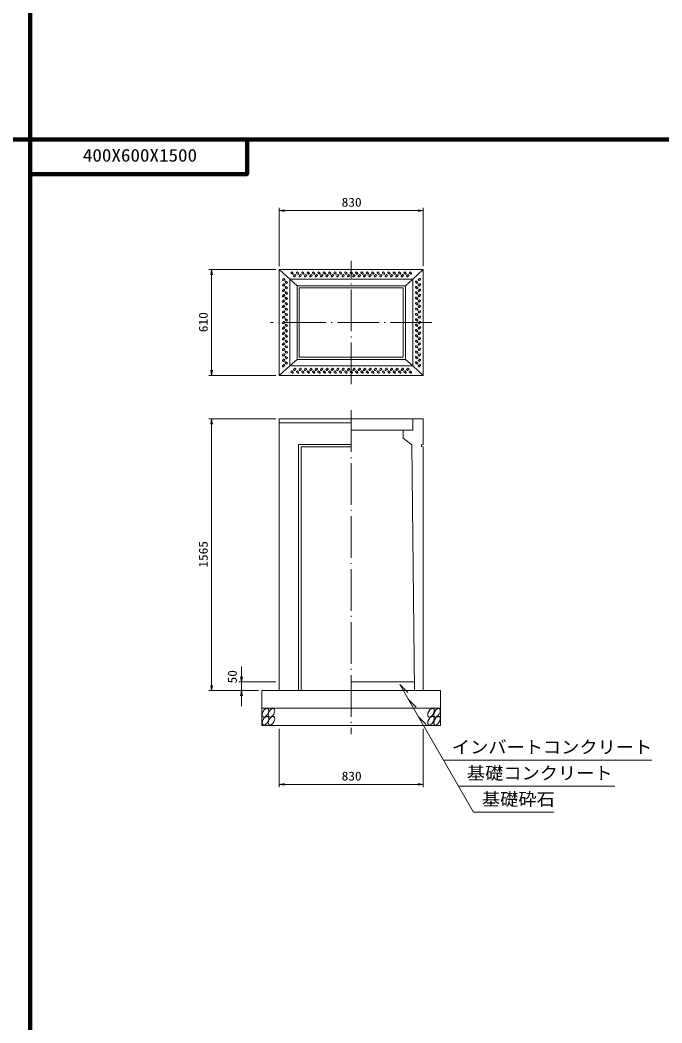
# Model space of a CAD drawing. Units: millimetres, scale not verified. Extents: x -8410 to 41710, y -74801 to 5940.
# Drawn here: x 23151 to 26851, y -32029 to -26252 of the extents above; entities that cross this region are included whole.
import ezdxf
from ezdxf.enums import TextEntityAlignment as Align

# ---------------------------------------------------------------- set-up
doc = ezdxf.new("R2010")
doc.units = ezdxf.units.MM
doc.header["$LTSCALE"] = 20
doc.linetypes.add('LONG_DASHED_DOTTED', pattern=[15.25, 12, -1.5, 0.25, -1.5])
for name, color, linetype, lineweight in [('0-0_グループ[0](0)-D-BMK(0)', 2, 'LONG_DASHED_DOTTED', 13), ('0-1_グループ[0](0)-D-STR(1)', 1, 'Continuous', 13), ('0-2_グループ[0](0)-D-STR-DIM(2)', 7, 'Continuous', 13), ('0-3_グループ[0](0)-D-STR-HTXT(3)', 7, 'Continuous', 13), ('0-5_グループ[0](0)-D-TTL(5)', 2, 'Continuous', 140)]:
    doc.layers.add(name, color=color, linetype=linetype, lineweight=lineweight)
doc.layers.add('0-4_グループ[0](0)-D-STR-TXT(4)', color=7, linetype='Continuous')
doc.layers.add('0-6_グループ[0](0)-D-TTL-TXT(6)', color=7, linetype='Continuous')
doc.styles.add('ＭＳ ゴシック', font='')
doc.styles.get('ＭＳ ゴシック').set_extended_font_data('MS Gothic')

msp = doc.modelspace()

# ---------------------------------------------------------------- linework, layer by layer
at = {"layer": '0-0_グループ[0](0)-D-BMK(0)'}
for p, q in [((25060, -28350), (25060, -27640)), ((25525, -27995), (24595, -27995)), ((25060, -28500), (25060, -30365))]:
    msp.add_line(p, q, dxfattribs=at)
at = {"layer": '0-1_グループ[0](0)-D-STR(1)'}
for p, q in [((24645, -27690), (25475, -27690)), ((24645, -28300), (24645, -27690)), ((25475, -27690), (25475, -28300)), ((24705, -27745), (25415, -27745)), ((24705, -28245), (24705, -27745)), ((24748, -27783), (25372, -27783)), ((24748, -28207), (24748, -27783)), ((25372, -27783), (25372, -28207)), ((25415, -27745), (25415, -28245)), ((24760, -27795), (25360, -27795)), ((24760, -28195), (24760, -27795)), ((25360, -27795), (25360, -28195)), ((25415, -28245), (24705, -28245)), ((25372, -28207), (24748, -28207)), ((25360, -28195), (24760, -28195)), ((25475, -28300), (24645, -28300)), ((25475, -28550), (24645, -28550)), ((24645, -30115), (24645, -28550)), ((25060, -28572), (24645, -28572)), ((25415, -28550), (25415, -28615)), ((25475, -28550), (25475, -28696.5)), ((25415, -28615), (25060, -28615)), ((25360, -28615), (25360, -28660)), ((24756.5, -28696.5), (24756.5, -30115)), ((25060, -28696.5), (24756.5, -28696.5)), ((25360, -28660), (25410, -28700)), ((25410, -28700), (25425, -30115)), ((25465, -28700), (25475, -28696.5)), ((24771.5, -28711.5), (24771.5, -30115)), ((25060, -28711.5), (24771.5, -28711.5)), ((25475, -28711.5), (25475, -30115)), ((25424.47, -30065), (25060, -30065)), ((25575, -30115), (24545, -30115)), ((24545, -30115), (24545, -30315)), ((25575, -30115), (25575, -30315)), ((25575, -30215), (24545, -30215)), ((25575, -30315), (24545, -30315))]:
    msp.add_line(p, q, dxfattribs=at)
for points in [[(24645, -27690), (24705, -27745), (24748, -27783)], [(25372, -27783), (25415, -27745), (25475, -27690)], [(24645, -28300), (24705, -28245), (24748, -28207)], [(25372, -28207), (25415, -28245), (25475, -28300)], [(25475, -28711.5), (25465, -28708), (25465, -28700)]]:
    msp.add_lwpolyline(points, dxfattribs=at)
for centre, major_axis, ratio in [((24719, -27709.75), (-6.01, 6.01), 0.529412), ((24734.5, -27725.25), (6.01, 6.01), 0.529412), ((24750, -27709.75), (-6.01, 6.01), 0.529412), ((24765.5, -27725.25), (6.01, 6.01), 0.529412), ((24781, -27709.75), (-6.01, 6.01), 0.529412), ((24796.5, -27725.25), (6.01, 6.01), 0.529412), ((24812, -27709.75), (-6.01, 6.01), 0.529412), ((24827.5, -27725.25), (6.01, 6.01), 0.529412), ((24843, -27709.75), (-6.01, 6.01), 0.529412), ((24858.5, -27725.25), (6.01, 6.01), 0.529412), ((24874, -27709.75), (-6.01, 6.01), 0.529412), ((24889.5, -27725.25), (6.01, 6.01), 0.529412), ((24905, -27709.75), (-6.01, 6.01), 0.529412), ((24920.5, -27725.25), (6.01, 6.01), 0.529412), ((24936, -27709.75), (-6.01, 6.01), 0.529412), ((24951.5, -27725.25), (6.01, 6.01), 0.529412), ((24967, -27709.75), (-6.01, 6.01), 0.529412), ((24982.5, -27725.25), (6.01, 6.01), 0.529412), ((24998, -27709.75), (-6.01, 6.01), 0.529412), ((25013.5, -27725.25), (6.01, 6.01), 0.529412), ((25029, -27709.75), (-6.01, 6.01), 0.529412), ((25044.5, -27725.25), (6.01, 6.01), 0.529412), ((25060, -27709.75), (-6.01, 6.01), 0.529412), ((25075.5, -27725.25), (6.01, 6.01), 0.529412), ((25091, -27709.75), (-6.01, 6.01), 0.529412), ((25106.5, -27725.25), (6.01, 6.01), 0.529412), ((25122, -27709.75), (-6.01, 6.01), 0.529412), ((25137.5, -27725.25), (6.01, 6.01), 0.529412), ((25153, -27709.75), (-6.01, 6.01), 0.529412), ((25168.5, -27725.25), (6.01, 6.01), 0.529412), ((25184, -27709.75), (-6.01, 6.01), 0.529412), ((25199.5, -27725.25), (6.01, 6.01), 0.529412), ((25215, -27709.75), (-6.01, 6.01), 0.529412), ((25230.5, -27725.25), (6.01, 6.01), 0.529412), ((25246, -27709.75), (-6.01, 6.01), 0.529412), ((25261.5, -27725.25), (6.01, 6.01), 0.529412), ((25277, -27709.75), (-6.01, 6.01), 0.529412), ((25292.5, -27725.25), (6.01, 6.01), 0.529412), ((25308, -27709.75), (-6.01, 6.01), 0.529412), ((25323.5, -27725.25), (6.01, 6.01), 0.529412), ((25339, -27709.75), (-6.01, 6.01), 0.529412), ((25354.5, -27725.25), (6.01, 6.01), 0.529412), ((25370, -27709.75), (-6.01, 6.01), 0.529412), ((25385.5, -27725.25), (6.01, 6.01), 0.529412), ((25401, -27709.75), (-6.01, 6.01), 0.529412), ((24669.75, -27747), (-6.01, -6.01), 0.529412), ((24669.75, -27778), (-6.01, -6.01), 0.529412), ((24685.25, -27762.5), (-6.01, 6.01), 0.529412), ((25437.25, -27762.5), (6.01, -6.01), 0.529412), ((25452.75, -27747), (6.01, 6.01), 0.529412), ((25452.75, -27778), (6.01, 6.01), 0.529412), ((24669.75, -27809), (-6.01, -6.01), 0.529412), ((24669.75, -27840), (-6.01, -6.01), 0.529412), ((24685.25, -27793.5), (-6.01, 6.01), 0.529412), ((24685.25, -27824.5), (-6.01, 6.01), 0.529412), ((25437.25, -27793.5), (6.01, -6.01), 0.529412), ((25437.25, -27824.5), (6.01, -6.01), 0.529412), ((25452.75, -27809), (6.01, 6.01), 0.529412), ((25452.75, -27840), (6.01, 6.01), 0.529412), ((24669.75, -27871), (-6.01, -6.01), 0.529412), ((24669.75, -27902), (-6.01, -6.01), 0.529412), ((24685.25, -27855.5), (-6.01, 6.01), 0.529412), ((24685.25, -27886.5), (-6.01, 6.01), 0.529412), ((25437.25, -27855.5), (6.01, -6.01), 0.529412), ((25437.25, -27886.5), (6.01, -6.01), 0.529412), ((25452.75, -27871), (6.01, 6.01), 0.529412), ((25452.75, -27902), (6.01, 6.01), 0.529412), ((24669.75, -27933), (-6.01, -6.01), 0.529412), ((24669.75, -27964), (-6.01, -6.01), 0.529412), ((24685.25, -27917.5), (-6.01, 6.01), 0.529412), ((24685.25, -27948.5), (-6.01, 6.01), 0.529412), ((25437.25, -27917.5), (6.01, -6.01), 0.529412), ((25437.25, -27948.5), (6.01, -6.01), 0.529412), ((25452.75, -27933), (6.01, 6.01), 0.529412), ((25452.75, -27964), (6.01, 6.01), 0.529412), ((24669.75, -27995), (-6.01, -6.01), 0.529412), ((24685.25, -27979.5), (-6.01, 6.01), 0.529412), ((24685.25, -28010.5), (-6.01, 6.01), 0.529412), ((25437.25, -27979.5), (6.01, -6.01), 0.529412), ((25437.25, -28010.5), (6.01, -6.01), 0.529412), ((25452.75, -27995), (6.01, 6.01), 0.529412), ((24669.75, -28026), (-6.01, -6.01), 0.529412), ((24669.75, -28057), (-6.01, -6.01), 0.529412), ((24685.25, -28041.5), (-6.01, 6.01), 0.529412), ((24685.25, -28072.5), (-6.01, 6.01), 0.529412), ((25437.25, -28041.5), (6.01, -6.01), 0.529412), ((25437.25, -28072.5), (6.01, -6.01), 0.529412), ((25452.75, -28026), (6.01, 6.01), 0.529412), ((25452.75, -28057), (6.01, 6.01), 0.529412), ((24669.75, -28088), (-6.01, -6.01), 0.529412), ((24669.75, -28119), (-6.01, -6.01), 0.529412), ((24685.25, -28103.5), (-6.01, 6.01), 0.529412), ((24685.25, -28134.5), (-6.01, 6.01), 0.529412), ((25437.25, -28103.5), (6.01, -6.01), 0.529412), ((25437.25, -28134.5), (6.01, -6.01), 0.529412), ((25452.75, -28088), (6.01, 6.01), 0.529412), ((25452.75, -28119), (6.01, 6.01), 0.529412), ((24669.75, -28150), (-6.01, -6.01), 0.529412), ((24669.75, -28181), (-6.01, -6.01), 0.529412), ((24685.25, -28165.5), (-6.01, 6.01), 0.529412), ((24685.25, -28196.5), (-6.01, 6.01), 0.529412), ((25437.25, -28165.5), (6.01, -6.01), 0.529412), ((25437.25, -28196.5), (6.01, -6.01), 0.529412), ((25452.75, -28150), (6.01, 6.01), 0.529412), ((25452.75, -28181), (6.01, 6.01), 0.529412), ((24669.75, -28212), (-6.01, -6.01), 0.529412), ((24669.75, -28243), (-6.01, -6.01), 0.529412), ((24685.25, -28227.5), (-6.01, 6.01), 0.529412), ((25437.25, -28227.5), (6.01, -6.01), 0.529412), ((25452.75, -28212), (6.01, 6.01), 0.529412), ((25452.75, -28243), (6.01, 6.01), 0.529412), ((24719, -28280.25), (6.01, -6.01), 0.529412), ((24734.5, -28264.75), (-6.01, -6.01), 0.529412), ((24750, -28280.25), (6.01, -6.01), 0.529412), ((24765.5, -28264.75), (-6.01, -6.01), 0.529412), ((24781, -28280.25), (6.01, -6.01), 0.529412), ((24796.5, -28264.75), (-6.01, -6.01), 0.529412), ((24812, -28280.25), (6.01, -6.01), 0.529412), ((24827.5, -28264.75), (-6.01, -6.01), 0.529412), ((24843, -28280.25), (6.01, -6.01), 0.529412), ((24858.5, -28264.75), (-6.01, -6.01), 0.529412), ((24874, -28280.25), (6.01, -6.01), 0.529412), ((24889.5, -28264.75), (-6.01, -6.01), 0.529412), ((24905, -28280.25), (6.01, -6.01), 0.529412), ((24920.5, -28264.75), (-6.01, -6.01), 0.529412), ((24936, -28280.25), (6.01, -6.01), 0.529412), ((24951.5, -28264.75), (-6.01, -6.01), 0.529412), ((24967, -28280.25), (6.01, -6.01), 0.529412), ((24982.5, -28264.75), (-6.01, -6.01), 0.529412), ((24998, -28280.25), (6.01, -6.01), 0.529412), ((25013.5, -28264.75), (-6.01, -6.01), 0.529412), ((25029, -28280.25), (6.01, -6.01), 0.529412), ((25044.5, -28264.75), (-6.01, -6.01), 0.529412), ((25060, -28280.25), (6.01, -6.01), 0.529412), ((25075.5, -28264.75), (-6.01, -6.01), 0.529412), ((25091, -28280.25), (6.01, -6.01), 0.529412), ((25106.5, -28264.75), (-6.01, -6.01), 0.529412), ((25122, -28280.25), (6.01, -6.01), 0.529412), ((25137.5, -28264.75), (-6.01, -6.01), 0.529412), ((25153, -28280.25), (6.01, -6.01), 0.529412), ((25168.5, -28264.75), (-6.01, -6.01), 0.529412), ((25184, -28280.25), (6.01, -6.01), 0.529412), ((25199.5, -28264.75), (-6.01, -6.01), 0.529412), ((25215, -28280.25), (6.01, -6.01), 0.529412), ((25230.5, -28264.75), (-6.01, -6.01), 0.529412), ((25246, -28280.25), (6.01, -6.01), 0.529412), ((25261.5, -28264.75), (-6.01, -6.01), 0.529412), ((25277, -28280.25), (6.01, -6.01), 0.529412), ((25292.5, -28264.75), (-6.01, -6.01), 0.529412), ((25308, -28280.25), (6.01, -6.01), 0.529412), ((25323.5, -28264.75), (-6.01, -6.01), 0.529412), ((25339, -28280.25), (6.01, -6.01), 0.529412), ((25354.5, -28264.75), (-6.01, -6.01), 0.529412), ((25370, -28280.25), (6.01, -6.01), 0.529412), ((25385.5, -28264.75), (-6.01, -6.01), 0.529412), ((25401, -28280.25), (6.01, -6.01), 0.529412), ((24565.43, -30242), (-13.75, -23.82), 0.545455), ((24565.43, -30288), (-13.75, -23.82), 0.545455), ((24600.43, -30242), (-13.75, -23.82), 0.545455), ((24600.43, -30288), (-13.75, -23.82), 0.545455), ((25519.43, -30242), (-13.75, -23.82), 0.545455), ((25519.43, -30288), (-13.75, -23.82), 0.545455), ((25554.43, -30242), (-13.75, -23.82), 0.545455), ((25554.43, -30288), (-13.75, -23.82), 0.545455)]:
    msp.add_ellipse(centre, major_axis=major_axis, ratio=ratio, dxfattribs=at)
at = {"layer": '0-2_グループ[0](0)-D-STR-DIM(2)'}
for p, q in [((24645, -27670), (24645, -27335)), ((24645, -27350), (25475, -27350)), ((25475, -27670), (25475, -27335)), ((24625, -27690), (24240, -27690)), ((24255, -28300), (24255, -27690)), ((24625, -28300), (24240, -28300)), ((24625, -28550), (24240, -28550)), ((24255, -30115), (24255, -28550)), ((24427.48, -30205), (24427.48, -29975)), ((24427.48, -30065), (24427.48, -29975)), ((24625, -30065), (24412.48, -30065)), ((24525, -30115), (24240, -30115)), ((24525, -30115), (24412.48, -30115)), ((24427.48, -30205), (24427.48, -30115)), ((24645, -30335), (24645, -30670)), ((25475, -30335), (25475, -30670)), ((24645, -30655), (25475, -30655))]:
    msp.add_line(p, q, dxfattribs=at)
for points in [[(24675, -27345), (24645, -27350), (24675, -27355)], [(25445, -27355), (25475, -27350), (25445, -27345)], [(24260, -27720), (24255, -27690), (24250, -27720)], [(24250, -28270), (24255, -28300), (24260, -28270)], [(24260, -28580), (24255, -28550), (24250, -28580)], [(24422.48, -30035), (24427.48, -30065), (24432.48, -30035)], [(24250, -30085), (24255, -30115), (24260, -30085)], [(24432.48, -30145), (24427.48, -30115), (24422.48, -30145)], [(24675, -30650), (24645, -30655), (24675, -30660)], [(25445, -30660), (25475, -30655), (25445, -30650)]]:
    msp.add_lwpolyline(points, dxfattribs=at)
at = {"layer": '0-3_グループ[0](0)-D-STR-HTXT(3)'}
for p, q in [((25340, -30080), (25764.35, -30815)), ((25340, -30080), (25385.75, -30125.75)), ((25389.07, -30165), (25434.83, -30210.75)), ((25446.81, -30265), (25492.56, -30310.75)), ((25591.15, -30515), (26791.75, -30515)), ((25677.75, -30665), (26579.21, -30665)), ((25764.35, -30815), (26228.55, -30815))]:
    msp.add_line(p, q, dxfattribs=at)
at = {"layer": '0-5_グループ[0](0)-D-TTL(5)'}
for p, q in [((23210, -37440), (23210, -21690)), ((8410, -26940), (34310, -26940)), ((8410, -26940), (34310, -26940)), ((8410, -26940), (34310, -26940)), ((23210, -42690), (23210, -26940))]:
    msp.add_line(p, q, dxfattribs=at)
msp.add_lwpolyline([(23210, -27140), (24460, -27140), (24460, -26940)], dxfattribs=at)
msp.add_lwpolyline([(23210, -27140), (24460, -27140), (24460, -26940)], dxfattribs=at)
msp.add_lwpolyline([(23210, -27140), (24460, -27140), (24460, -26940)], dxfattribs=at)
msp.add_lwpolyline([(23210, -27140), (24460, -27140), (24460, -26940)], dxfattribs=at)

# ---------------------------------------------------------------- texts
at = {"layer": '0-2_グループ[0](0)-D-STR-DIM(2)', "style": 'ＭＳ ゴシック', "width": 1.1}
for p in [(25004.7, -27343), (25004.7, -30648)]:
    msp.add_text('830', height=51.32, dxfattribs=at).set_placement(p, align=Align.BOTTOM_LEFT)
for s, p in [('610', (24248, -28050.3)), ('1565', (24248, -29406.7)), ('50', (24415.47, -30073.3))]:
    msp.add_text(s, height=51.32, rotation=90, dxfattribs=at).set_placement(p, align=Align.BOTTOM_LEFT)
at = {"layer": '0-4_グループ[0](0)-D-STR-TXT(4)', "style": 'ＭＳ ゴシック', "width": 1.05}
for s, p in [('インバートコンクリート', (25639.85, -30498.68)), ('基礎コンクリート', (25726.45, -30648.68)), ('基礎砕石', (25813.06, -30798.68))]:
    msp.add_text(s, height=73.31, dxfattribs=at).set_placement(p, align=Align.BOTTOM_LEFT)
at = {"layer": '0-6_グループ[0](0)-D-TTL-TXT(6)', "style": 'ＭＳ ゴシック', "width": 1.1}
msp.add_text('400X600X1500', height=73.31, dxfattribs=at).set_placement((23513, -27090), align=Align.BOTTOM_LEFT)

doc.saveas('drawing.dxf')
